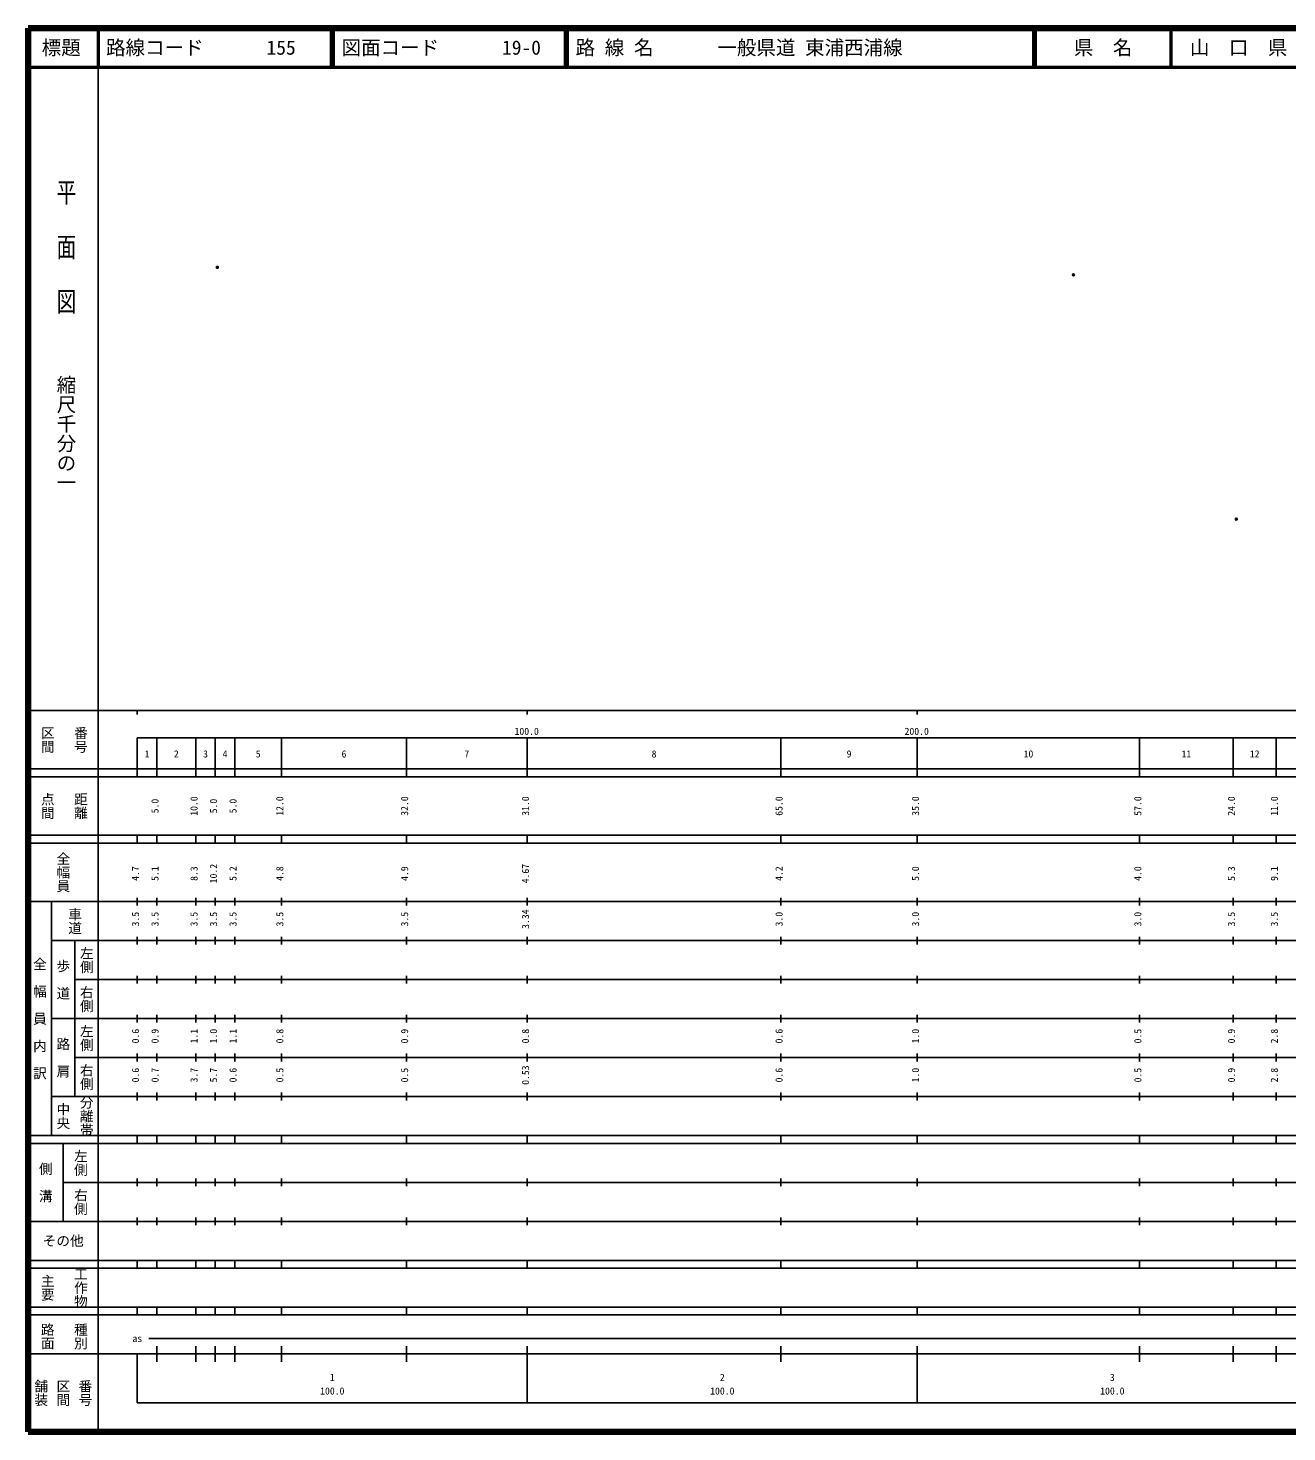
# Model space of a CAD drawing. Units: millimetres on the paper. Extents: x 40 to 680, y 20 to 380.
# Drawn here: x 40 to 362.8, y 20 to 380 of the extents above; entities that cross this region are included whole.
import ezdxf
from ezdxf.enums import TextEntityAlignment as Align

# ---------------------------------------------------------------- set-up
doc = ezdxf.new("R2010")
doc.units = ezdxf.units.MM
doc.header["$PDMODE"] = 32
doc.header["$PDSIZE"] = 0.5
doc.layers.add('M-OTRS', color=6, linetype='Continuous')
doc.layers.add('M-TTL-TXT', color=7, linetype='Continuous')
for name, color, linetype, lineweight in [('M-TTL', 2, 'Continuous', 140), ('M-TTL-BAND', 7, 'Continuous', 25), ('M-TTL-LINE', 7, 'Continuous', 50)]:
    doc.layers.add(name, color=color, linetype=linetype, lineweight=lineweight)
doc.styles.add('@ＭＳ ゴシック', font='')
doc.styles.add('ＭＳ ゴシック', font='')
doc.styles.get('@ＭＳ ゴシック').set_extended_font_data('@MS Gothic')
doc.styles.get('ＭＳ ゴシック').set_extended_font_data('MS Gothic')

msp = doc.modelspace()

# ---------------------------------------------------------------- linework, layer by layer
at = {"layer": 'M-OTRS'}
for p in [(88.522, 318.646), (308.029, 316.742), (349.794, 254.04)]:
    msp.add_point(p, dxfattribs=at)
at = {"layer": 'M-TTL'}
for p, q in [((40, 380), (40, 20)), ((680, 380), (40, 380)), ((40, 20), (680, 20))]:
    msp.add_line(p, q, dxfattribs=at)
at = {"layer": 'M-TTL-BAND'}
for p, q in [((58, 370), (58, 20)), ((40, 205), (579, 205)), ((68, 205), (68, 204)), ((168, 205), (168, 204)), ((268, 205), (268, 204)), ((68, 198), (579, 198)), ((68, 198), (68, 188)), ((73, 188), (73, 198)), ((83, 188), (83, 198)), ((88, 188), (88, 198)), ((93, 188), (93, 198)), ((105, 188), (105, 198)), ((137, 188), (137, 198)), ((168, 188), (168, 198)), ((233, 188), (233, 198)), ((268, 188), (268, 198)), ((325, 188), (325, 198)), ((349, 188), (349, 198)), ((360, 188), (360, 198)), ((40, 190), (579, 190)), ((40, 188), (579, 188)), ((40, 173), (579, 173)), ((68, 171), (68, 173)), ((73, 171), (73, 173)), ((83, 171), (83, 173)), ((88, 171), (88, 173)), ((93, 171), (93, 173)), ((105, 171), (105, 173)), ((137, 171), (137, 173)), ((168, 171), (168, 173)), ((233, 171), (233, 173)), ((268, 171), (268, 173)), ((325, 171), (325, 173)), ((349, 171), (349, 173)), ((360, 171), (360, 173)), ((40, 171), (579, 171)), ((40, 156), (579, 156)), ((46, 96), (46, 156)), ((68, 155), (68, 157)), ((73, 155), (73, 157)), ((83, 155), (83, 157)), ((88, 155), (88, 157)), ((93, 155), (93, 157)), ((105, 155), (105, 157)), ((137, 155), (137, 157)), ((168, 155), (168, 157)), ((233, 155), (233, 157)), ((268, 155), (268, 157)), ((325, 155), (325, 157)), ((349, 155), (349, 157)), ((360, 155), (360, 157)), ((46, 146), (579, 146)), ((52, 146), (52, 106)), ((68, 145), (68, 147)), ((73, 145), (73, 147)), ((83, 145), (83, 147)), ((88, 145), (88, 147)), ((93, 145), (93, 147)), ((105, 145), (105, 147)), ((137, 145), (137, 147)), ((168, 145), (168, 147)), ((233, 145), (233, 147)), ((268, 145), (268, 147)), ((325, 145), (325, 147)), ((349, 145), (349, 147)), ((360, 145), (360, 147)), ((68, 135), (68, 137)), ((73, 135), (73, 137)), ((83, 135), (83, 137)), ((88, 135), (88, 137)), ((93, 135), (93, 137)), ((105, 135), (105, 137)), ((137, 135), (137, 137)), ((168, 135), (168, 137)), ((233, 135), (233, 137)), ((268, 135), (268, 137)), ((325, 135), (325, 137)), ((349, 135), (349, 137)), ((360, 135), (360, 137)), ((52, 136), (579, 136)), ((46, 126), (579, 126)), ((68, 125), (68, 127)), ((73, 125), (73, 127)), ((83, 125), (83, 127)), ((88, 125), (88, 127)), ((93, 125), (93, 127)), ((105, 125), (105, 127)), ((137, 125), (137, 127)), ((168, 125), (168, 127)), ((233, 125), (233, 127)), ((268, 125), (268, 127)), ((325, 125), (325, 127)), ((349, 125), (349, 127)), ((360, 125), (360, 127)), ((52, 116), (579, 116)), ((68, 115), (68, 117)), ((73, 115), (73, 117)), ((83, 115), (83, 117)), ((88, 115), (88, 117)), ((93, 115), (93, 117)), ((105, 115), (105, 117)), ((137, 115), (137, 117)), ((168, 115), (168, 117)), ((233, 115), (233, 117)), ((268, 115), (268, 117)), ((325, 115), (325, 117)), ((349, 115), (349, 117)), ((360, 115), (360, 117)), ((46, 106), (579, 106)), ((68, 105), (68, 107)), ((73, 105), (73, 107)), ((83, 105), (83, 107)), ((88, 105), (88, 107)), ((93, 105), (93, 107)), ((105, 105), (105, 107)), ((137, 105), (137, 107)), ((168, 105), (168, 107)), ((233, 105), (233, 107)), ((268, 105), (268, 107)), ((325, 105), (325, 107)), ((349, 105), (349, 107)), ((360, 105), (360, 107)), ((40, 96), (579, 96)), ((40, 94), (579, 94)), ((49, 94), (49, 74)), ((68, 94), (68, 96)), ((73, 94), (73, 96)), ((83, 94), (83, 96)), ((88, 94), (88, 96)), ((93, 94), (93, 96)), ((105, 94), (105, 96)), ((137, 94), (137, 96)), ((168, 94), (168, 96)), ((233, 94), (233, 96)), ((268, 94), (268, 96)), ((325, 94), (325, 96)), ((349, 94), (349, 96)), ((360, 94), (360, 96)), ((49, 84), (579, 84)), ((68, 83), (68, 85)), ((73, 83), (73, 85)), ((83, 83), (83, 85)), ((88, 83), (88, 85)), ((93, 83), (93, 85)), ((105, 83), (105, 85)), ((137, 83), (137, 85)), ((168, 83), (168, 85)), ((233, 83), (233, 85)), ((268, 83), (268, 85)), ((325, 83), (325, 85)), ((349, 83), (349, 85)), ((360, 83), (360, 85)), ((40, 74), (579, 74)), ((68, 73), (68, 75)), ((73, 73), (73, 75)), ((83, 73), (83, 75)), ((88, 73), (88, 75)), ((93, 73), (93, 75)), ((105, 73), (105, 75)), ((137, 73), (137, 75)), ((168, 73), (168, 75)), ((233, 73), (233, 75)), ((268, 73), (268, 75)), ((325, 73), (325, 75)), ((349, 73), (349, 75)), ((360, 73), (360, 75)), ((40, 64), (579, 64)), ((40, 62), (579, 62)), ((68, 62), (68, 64)), ((73, 62), (73, 64)), ((83, 62), (83, 64)), ((88, 62), (88, 64)), ((93, 62), (93, 64)), ((105, 62), (105, 64)), ((137, 62), (137, 64)), ((168, 62), (168, 64)), ((233, 62), (233, 64)), ((268, 62), (268, 64)), ((325, 62), (325, 64)), ((349, 62), (349, 64)), ((360, 62), (360, 64)), ((40, 52), (579, 52)), ((68, 50), (68, 52)), ((73, 50), (73, 52)), ((83, 50), (83, 52)), ((88, 50), (88, 52)), ((93, 50), (93, 52)), ((105, 50), (105, 52)), ((137, 50), (137, 52)), ((168, 50), (168, 52)), ((233, 50), (233, 52)), ((268, 50), (268, 52)), ((325, 50), (325, 52)), ((349, 50), (349, 52)), ((360, 50), (360, 52)), ((40, 50), (579, 50)), ((71, 44), (565, 44)), ((40, 40), (579, 40)), ((68, 40), (68, 27.5)), ((73, 38), (73, 42)), ((83, 38), (83, 42)), ((88, 38), (88, 42)), ((93, 38), (93, 42)), ((105, 38), (105, 42)), ((137, 38), (137, 42)), ((168, 27.5), (168, 42)), ((233, 38), (233, 42)), ((268, 27.5), (268, 42)), ((325, 38), (325, 42)), ((349, 38), (349, 42)), ((360, 38), (360, 42)), ((68, 27.5), (579, 27.5))]:
    msp.add_line(p, q, dxfattribs=at)
at = {"layer": 'M-TTL-LINE'}
for p, q in [((58, 380), (58, 370)), ((117.75, 380), (117.75, 370)), ((118.25, 380), (118.25, 370)), ((177.75, 380), (177.75, 370)), ((178.25, 380), (178.25, 370)), ((297.75, 380), (297.75, 370)), ((298.25, 380), (298.25, 370)), ((333, 380), (333, 370)), ((40, 370), (680, 370))]:
    msp.add_line(p, q, dxfattribs=at)

# ---------------------------------------------------------------- texts
at = {"layer": 'M-TTL-BAND', "style": '@ＭＳ ゴシック', "width": 1.4}
msp.add_text('平  面  図', height=3.666, rotation=270, dxfattribs=at).set_placement((49.777, 306.475), align=Align.MIDDLE_RIGHT)
at = {"layer": 'M-TTL-BAND', "style": '@ＭＳ ゴシック'}
msp.add_text('縮尺千分の一', height=3.666, rotation=270, dxfattribs=at).set_placement((49.777, 261.03), align=Align.MIDDLE_RIGHT)
for s, p in [('区間', (45, 197.5)), ('番号', (53.5, 197.5)), ('点間', (45, 180.5)), ('距離', (53.5, 180.5)), ('全幅員', (49, 163.5)), ('車道', (52, 151)), ('左側', (55, 141)), ('全\u3000幅\u3000員\u3000内\u3000訳', (43, 126)), ('歩\u3000道', (49, 136)), ('右側', (55, 131)), ('左側', (55, 121)), ('路\u3000肩', (49, 116)), ('右側', (55, 111)), ('分離帯', (55, 101)), ('中央', (49, 101)), ('左側', (53.5, 89)), ('側\u3000溝', (44.5, 84)), ('右側', (53.5, 79)), ('工作物', (53.5, 57)), ('主要', (45, 57)), ('路面', (45, 44.5)), ('種別', (53.5, 44.5)), ('舗装', (43.333, 30)), ('区間', (49, 30)), ('番号', (54.667, 30))]:
    msp.add_text(s, height=2.566, rotation=270, dxfattribs=at).set_placement(p, align=Align.MIDDLE_CENTER)
at = {"layer": 'M-TTL-BAND', "style": 'ＭＳ ゴシック'}
for s, p in [('100.0', (167.844, 198.195)), ('200.0', (267.844, 198.195)), ('1', (70.5, 192.405)), ('2', (78, 192.405)), ('3', (85.5, 192.405)), ('4', (90.5, 192.405)), ('5', (99, 192.405)), ('6', (121, 192.405)), ('7', (152.5, 192.405)), ('8', (200.5, 192.405)), ('9', (250.5, 192.405)), ('10', (296.5, 192.405)), ('11', (337, 192.405)), ('12', (354.5, 192.405)), ('as', (68, 42.5)), ('1', (118, 32.523)), ('2', (218, 32.523)), ('3', (318, 32.523)), ('100.0', (118, 29.033)), ('100.0', (218, 29.033)), ('100.0', (318, 29.033))]:
    msp.add_text(s, height=1.833, dxfattribs=at).set_placement(p, align=Align.BOTTOM_CENTER)
for s, p in [('5.0', (74, 180.5)), ('10.0', (84, 180.5)), ('5.0', (89, 180.5)), ('5.0', (94, 180.5)), ('12.0', (106, 180.5)), ('32.0', (138, 180.5)), ('31.0', (169, 180.5)), ('65.0', (234, 180.5)), ('35.0', (269, 180.5)), ('57.0', (326, 180.5)), ('24.0', (350, 180.5)), ('11.0', (361, 180.5)), ('4.7', (69, 163.174)), ('5.1', (74, 163.174)), ('8.3', (84, 163.174)), ('10.2', (89, 163.174)), ('5.2', (94, 163.174)), ('4.8', (106, 163.174)), ('4.9', (138, 163.174)), ('4.67', (169, 163.174)), ('4.2', (234, 163.174)), ('5.0', (269, 163.174)), ('4.0', (326, 163.174)), ('5.3', (350, 163.174)), ('9.1', (361, 163.174)), ('3.5', (69, 151.5)), ('3.5', (74, 151.5)), ('3.5', (84, 151.5)), ('3.5', (89, 151.5)), ('3.5', (94, 151.5)), ('3.5', (106, 151.5)), ('3.5', (138, 151.5)), ('3.34', (169, 151.5)), ('3.0', (234, 151.5)), ('3.0', (269, 151.5)), ('3.0', (326, 151.5)), ('3.5', (350, 151.5)), ('3.5', (361, 151.5)), ('0.6', (69, 121.5)), ('0.9', (74, 121.5)), ('1.1', (84, 121.5)), ('1.0', (89, 121.5)), ('1.1', (94, 121.5)), ('0.8', (106, 121.5)), ('0.9', (138, 121.5)), ('0.8', (169, 121.5)), ('0.6', (234, 121.5)), ('1.0', (269, 121.5)), ('0.5', (326, 121.5)), ('0.9', (350, 121.5)), ('2.8', (361, 121.5)), ('0.6', (69, 111.5)), ('0.7', (74, 111.5)), ('3.7', (84, 111.5)), ('5.7', (89, 111.5)), ('0.6', (94, 111.5)), ('0.5', (106, 111.5)), ('0.5', (138, 111.5)), ('0.53', (169, 111.5)), ('0.6', (234, 111.5)), ('1.0', (269, 111.5)), ('0.5', (326, 111.5)), ('0.9', (350, 111.5)), ('2.8', (361, 111.5))]:
    msp.add_text(s, height=1.833, rotation=90, dxfattribs=at).set_placement(p, align=Align.BOTTOM_CENTER)
msp.add_text('その他', height=2.566, dxfattribs=at).set_placement((49, 69), align=Align.MIDDLE_CENTER)
at = {"layer": 'M-TTL-TXT', "style": 'ＭＳ ゴシック'}
for s, p in [('標題', (48.5, 375)), ('県\u3000名', (315.625, 375)), ('山\u3000口\u3000県', (350.375, 375))]:
    msp.add_text(s, height=3.666, dxfattribs=at).set_placement(p, align=Align.MIDDLE_CENTER)
for s, p in [('路線コード', (60, 375)), ('155', (101.142, 375)), ('図面コード', (120.38, 375)), ('19-0', (161.521, 375)), ('路 線 名', (180.38, 375)), ('一般県道 東浦西浦線', (216.734, 375))]:
    msp.add_text(s, height=3.666, dxfattribs=at).set_placement(p, align=Align.MIDDLE_LEFT)

doc.saveas('drawing.dxf')
